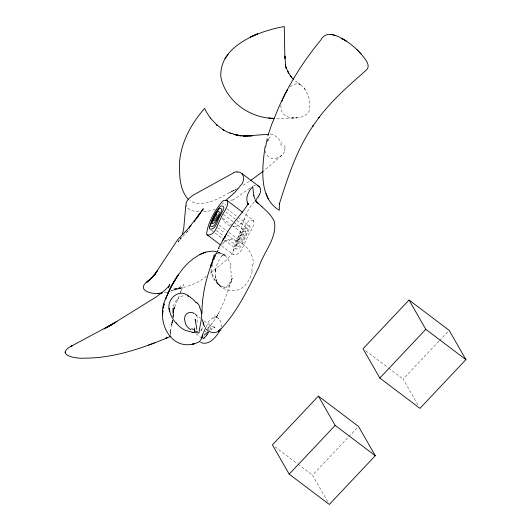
<?xml version="1.0" encoding="UTF-8"?>
<svg xmlns="http://www.w3.org/2000/svg" width="531" height="531" viewBox="0 0 531 531"><rect width="100%" height="100%" fill="white"/><g stroke="black" fill="none" stroke-linecap="round" stroke-linejoin="round"><path stroke-width="0.4" stroke-dasharray="2.65 1.99" d="M170.159 333.541L170.265 332.114L170.312 334.795L170.159 333.627M172.588 310.9L172.748 314.193L173.743 318.062M197.021 322.722L197.18 318.733A6.571 6.106 10.3 0 0 196.589 315.533M221.361 327.096C222.204 323.001 219.715 319.018 216.482 316.695L218.646 318.66M281.032 105.131C278.841 119.409 299.212 121.294 307.409 113.607A8.177 7.414 -26.2 0 0 309.055 111.244C311.83 101.341 307.449 88.723 298.614 83.44L299.829 84.217L293.922 79.776M172.429 320.299L171.978 323.319M172.389 320.578L172.243 321.68L172.429 320.505M172.867 317.432L174.122 307.23L173.285 312.042L174.201 307.688L173.119 311.292L179.949 294.041M172.097 322.576L172.316 321.089L170.205 332.977M172.363 320.717L172.064 322.795L172.316 321.089M171.686 325.237L172.243 321.6M171.759 324.786L172.17 322.098L171.898 323.83M212.413 264.597C209.579 276.545 218.566 289.926 231.124 290.503C242.627 292.043 249.789 281.198 252.311 271.421M170.298 332.439L170.809 330.05L170.524 331.371M220.272 285.831C217.378 283.667 215.878 280.116 215.407 276.618C215.473 283.687 224.241 291.678 229.379 283.786L229.073 284.178L232.286 278.423C226.71 293.417 222.31 309.686 212.612 322.662M216.356 317.545L216.575 317.007A20.676 2.429 -32.5 0 0 216.548 316.894M231.689 280.255C227.66 297.811 211.179 280.554 211.092 270.631M173.849 309.215L173.677 309.739L174.36 307.688M180.401 292.767L181.509 289.66L180.454 292.608M284.643 151.727L282.465 154.86L263.827 170.77M181.429 289.886L183.859 284.536L180.633 286.866L175.588 288.665L177.095 288.214M254.289 201.926L249.338 208.086L246.968 212.592L243.563 221.195L236.414 244.028L234.091 249.397L230.846 255.072L226.664 259.818L209.48 273.797M206.114 326.771L209.061 321.122L213.057 317.405M209.858 329.97L210.674 327.514L210.588 325.875M216.535 317.153L217.425 315.188M217.312 315.48L218.865 312.155M244.472 218.838L241.479 223.352L237.589 225.483M180.195 238.957L180.918 237.596M207.488 328.563L208.305 327.136M206.333 330.581L205.836 331.424M180.52 238.452L181.177 237.45L178.084 241.95L190.052 228.224M178.084 241.95L179.02 240.616L178.058 241.877M221.905 204.521L224.832 201.236M210.78 325.145L211.829 323.718M188.326 230.441L186.441 232.591L187.556 231.317M177.155 299.75L178.389 298.462A12.538 10.786 -51.1 0 1 179.392 297.572L183.235 295.634A7.633 6.697 -53.1 0 1 184.476 295.448L185.299 295.442M327.667 501.596L312.533 475.165L348.29 437.252M348.86 436.655L357.37 427.628M417.897 404.788L403.168 379.074L438.931 341.161M439.495 340.557L448.011 331.536M290.165 86.845C292.813 84.27 296.982 82.796 300.446 84.595L298.614 83.44M211.57 328.961L211.059 329.353L212.42 328.397M282.021 155.238L279.1 157.063A17.941 16.182 -81.4 0 1 277.574 157.667M206.486 276.093C198.216 283.269 187.682 286.84 177.122 288.944L181.721 287.835L171.141 290.464L181.343 287.902L169.548 291.459M225.044 241.114C238.452 234.45 253.752 250.897 253.499 264.192M232.578 200.439L250.081 187.981M249.298 181.396L241.784 186.115M224.805 205.112L225.874 204.515M237.689 188.472C223.378 194.611 206.028 209.639 189.832 200.771M234.171 190.304L229.677 192.66L236.215 189.242M180.633 286.866L179.179 287.49M213.754 327.587L215.035 327.016L213.907 327.448L215.015 327.202L212.088 326.698L203.765 320.631M223.81 254.834L221.706 256.055L222.861 255.059C218.161 259.407 216.057 265.958 215.327 272.177L215.832 268.58L215.314 272.642L215.46 276.91M277.58 157.707C271.66 160.86 264.71 156.054 265.566 149.39M215.201 209.42L208.988 211.066L203.174 211.796M216.323 253.546L218.666 252.869L217.949 253.002A17.483 10.328 66 0 0 217.61 253.081M176.086 288.512L172.23 289.236M214.902 316.695L215.301 316.615M167.013 292.116L162.108 293.039M254.614 185.877L255.584 185.704M224.898 254.668L223.113 254.614L225.595 255.524L216.927 251.648L219.993 252.683M217.949 253.002L220.916 253.241M234.523 226.179L232.757 226.272M270.498 134.038C275.742 134.396 279.14 139.494 282.127 143.277M293.072 117.942L292.302 117.942L297.021 117.763L285.14 118.612L275.549 118.532M198.913 211.803C194.492 211.424 189.222 210.681 186.52 206.732M219.502 252.504L216.641 251.568M253.685 220.604L250.579 220.086A5.044 2.555 -52.9 0 0 248.422 221.241C241.081 230.554 234.032 242.036 232.797 253.937A5.191 2.628 -52.9 0 0 233.932 254.86C242.096 254.993 243.357 244.094 246.782 238.731C248.475 232.744 255.199 226.923 253.685 220.604L243.862 213.183M249.776 226.106L247.692 225.755A3.378 1.712 -52.9 0 0 246.251 226.531C241.333 232.77 236.607 240.457 235.777 248.428A3.478 1.759 -52.9 0 0 236.541 249.052L239.302 248.435L241.479 245.873L250.167 227.288L249.776 226.106L238.638 217.697M247.791 228.536L246.172 228.264A2.635 1.334 -52.9 0 0 245.043 228.868C241.207 233.733 237.523 239.733 236.879 245.953A2.708 1.374 -52.9 0 0 237.47 246.437L239.627 245.953L241.326 243.955L247.645 230.998L247.99 228.775L225.522 211.716M245.68 231.237L244.579 231.051A1.792 0.909 -52.9 0 0 243.809 231.463C241.2 234.768 238.698 238.85 238.26 243.079A1.845 0.936 -52.9 0 0 238.665 243.41C242.886 241.877 244.612 235.114 245.68 231.237L233.892 222.336M243.523 234.058L242.926 233.959A0.969 0.491 -52.9 0 0 242.514 234.178L240.404 237.603L239.514 240.45A0.996 0.504 -52.9 0 0 239.733 240.629L241.154 239.72L243.596 234.144L233.043 226.14M223.319 254.409L224.912 255.61M226.85 208.789L237.981 217.199M223.412 214.418L233.235 221.839M222.562 218.228L232.392 225.648M219.263 225.204L228.43 232.127M229.087 232.624L239.567 240.536M217.524 227.52L224.732 232.963M227.354 234.941L238.485 243.351M216.25 230.52L223.458 235.963M224.115 236.454L237.211 246.351M211.318 230.142L214.59 232.618M215.247 233.109L223.763 239.541M224.421 240.039L236.209 248.939M365.686 350.765L388.048 367.651M388.705 368.142L403.168 379.074M221.646 245.787L233.434 254.694M195.381 314.299L200.539 318.195M196.105 333.807L201.939 338.22M275.045 446.856L297.406 463.742M298.064 464.233L312.533 475.165M218.792 284.503L217.524 282.817L215.812 278.788M227.852 258.856L229.624 261.823A17.49 10.985 61.9 0 1 231.264 266.097M304.031 87.754L305.929 90.774M223.451 220.392L222.449 218.493M170.371 334.882L170.517 335.333L170.265 334.45M284.563 148.189L284.835 149.443A7.461 6.319 -1.3 0 1 284.603 151.713M221.42 244.187A29.982 20.782 -84.6 0 1 221.646 243.902M222.509 244.028A22.455 15.724 -85.6 0 1 224.155 242.255M224.022 241.97A18.034 13.255 89.4 0 1 225.058 241.147M252.65 264.086A26.112 21.798 79.3 0 1 251.548 271.062M232.034 277.919A27.951 15.764 67.5 0 1 231.596 280.162M230.029 266.031A24.884 14.337 66.3 0 1 231.012 277.182M224.932 255.544A12.983 7.6 61.8 0 1 227.899 258.803M220.923 253.267A12.996 7.467 61.5 0 1 223.312 254.442M172.482 310.907A16.687 14.41 -51.2 0 1 177.029 299.637M195.123 313.947A6.199 6.014 -18.6 0 1 196.503 315.56M214.624 315.348A24.486 5.768 -53.2 0 1 215.115 316.443M212.871 318.301A25.481 2.728 -30.9 0 1 215.805 317.379M211.743 323.883A12.538 0.332 -53.9 0 1 212.46 322.914M207.747 329.884A16.687 0.345 -53.8 0 1 210.727 325.795M209.48 326.08A6.199 1.839 -61.2 0 1 210.674 325.715M208.398 327.826A6.571 2.011 -73.2 0 1 209.592 326.1M205.358 331.324A54.036 21.632 -82.2 0 1 205.192 331.596M202.789 327.003A41.624 18.884 -86.5 0 1 202.669 327.275M230.135 225.801A14.291 11.038 82.7 0 1 223.564 220.279M237.629 225.841A23.311 18.154 -78.6 0 1 234.516 226.412M253.619 185.896A19.766 10.142 -61.4 0 1 254.688 185.624M232.386 199.616A157.747 108.848 -73.4 0 1 230.885 200.592M270.213 133.998A16.946 6.279 61.2 0 1 270.438 133.918M280.388 143.768A17.178 8.589 46.7 0 1 281.662 145.68M284.291 145.394A14.855 11.861 26.4 0 1 285.273 148.182M173.551 311.544L173.245 314.737L173.551 311.544M173.305 314.133L172.987 316.735L173.305 314.133"/><path stroke-width="0.8" d="M202.849 335.692L202.57 337.842M201.979 313.549C201.813 293.65 207.143 274.056 214.896 255.862M210.853 264.511L210.787 267.498M185.784 205.762L183.68 229.093L182.233 234.662M265.613 147.021L267.173 138.644M168.413 287.729L169.827 284.543L168.513 286.574L168.758 286.249L164.265 290.789L156.167 296.942L108.663 326.452M265.062 146.901C262.148 166.907 258.458 198.302 279.346 210.249L279.366 203.572L279.279 204.163C287.868 176.936 296.862 149.311 313.257 125.595L312.786 126.265L319.085 117.364L318.792 117.776C332.2 99.934 349.159 85.245 365.819 70.557C371.839 65.957 364.737 58.642 361.657 54.58C355.923 48.188 349.325 42.407 341.685 38.398L346.172 41.02C338.864 36.327 326.452 29.358 320.857 39.958C304.336 60.076 290.072 82.099 279.399 105.875L271.759 124.241L267.863 135.863M170.955 336.276C143.489 347.785 114.829 358.133 84.655 358.159C74.844 358.943 54.268 354.715 72.561 345.429L70.65 346.59M281.961 101.242L282.187 100.578M199.517 341.712L201.256 339.037M213.714 259.765L214.278 258.212M282.313 100.24L282.704 99.211M205.836 327.468L202.291 335.453L201.455 338.672M166.203 297.466C154.382 320.107 171.088 354.92 199.118 341.924M168.168 292.614L165.599 298.973L170.458 287.848L178.15 275.045L172.29 284.417L167.53 294.001L172.96 283.275M282.85 98.859L284.304 95.666M220.816 328.808C217.192 335.758 209.606 346.219 200.632 342.462M214.882 256.699L215.533 255.212M259.5 194.572C261.033 191.844 261.577 186.952 257.781 185.85M216.203 253.765L216.894 252.351M217.245 251.654L217.962 250.274M218.493 248.189L226.697 233.554C232.644 222.642 241.93 213.947 248.389 203.479L248.316 204.243L248.229 203.599M209.387 330.939L206.977 334.795M285.452 93.423L286.992 90.761M285.705 67.53L284.941 56.054L284.895 58.41L284.271 26.55C259.32 30.891 218.566 45.785 220.883 77.247C225.974 101.295 249.889 118.187 273.956 118.44M218.719 248.913L219.104 248.242M222.602 240.53L226.697 233.554M172.29 284.417L177.48 275.941L182.684 268.892L188.007 263.104L193.589 258.424L199.543 254.694L206.167 251.993L212.818 251.103L216.389 251.515M258.577 196.284L255.126 200.95M194.412 221.779L195.216 220.538M196.019 219.303L203.333 208.756L189.169 227.487L191.06 225.25M287.185 90.469L287.563 89.905M197.22 217.279L200.008 213.316M228.157 54.441L224.952 58.682M206.327 335.658L204.163 338.001M189.361 227.268L177.653 239.78L155.278 273.551L157.422 270.697L151.574 278.304L155.789 273.219L149.271 280.381L155.072 274.261L148.58 280.945L154.78 274.706L146.821 282.326L149.808 279.605C133.467 290.145 152.058 295.183 162.108 293.039L157.82 293.411M318.394 396.126L272.416 444.865L289.189 474.156L329.306 504.45L375.278 455.711L358.505 426.42L318.394 396.126L335.167 425.411L375.278 455.711M409.029 300.035L363.058 348.774L379.831 378.065L419.941 408.359L465.919 359.62L449.146 330.328L409.029 300.035L425.802 329.32L465.919 359.62M289.189 474.156L335.167 425.411M379.831 378.065L425.802 329.32M225.861 200.333L234.908 192.388L242.043 183.792A8.602 5.151 -54 0 0 242.833 182.014C245.11 177.805 242.488 171.035 237.005 172.11M204.256 334.981L207.906 331.975M263.223 171.234L250.605 180.513M71.313 346.185L112.798 323.903L104.149 328.881L114.922 322.636L106.678 327.534L117.019 321.368M203.028 253.075L199.543 254.694L199.968 254.502M233.328 172.993L192.886 195.328L189.467 198.063L186.905 201.163L185.989 203.486L186.202 206.061M166.84 337.829L165.413 338.393L167.637 337.524M148.58 345.143L154.415 342.913M205.869 252.099L202.669 253.221M194.459 343.769L192.089 344.307L193.271 344.042M268.6 134.263L243.025 136.175L252.052 135.883L239.289 135.651L241.359 135.85L234.098 134.502L239.136 135.571L229.784 132.996M268.533 117.962L273.91 118.433M192.992 332.28L199.012 332.977C199.663 324.441 204.01 315.474 199.57 307.217M192.169 332.18L185.963 330.541A28.621 24.831 -46.8 0 1 176.325 322.881M197.413 331.59L194.08 330.879M237.005 135.12L239.136 135.571M330.986 34.309L335.141 35.497M187.29 295.767L189.892 296.856A20.676 17.994 82.2 0 1 190.602 297.247M231.974 133.746L227.241 131.98L222.323 129.345L223.883 130.281L216.329 124.519L217.212 125.349L210.382 118.061L210.754 118.566L206.546 112.227L204.621 108.37C191.425 123.431 181.124 142.016 179.551 162.28C179.339 174.785 179.339 189.401 188.193 199.264M209.924 331.729C213.356 333.541 217.657 332.559 220.252 329.731C237.377 311.704 248.11 288.831 258.989 266.768C263.708 252.079 277.308 237.875 274.414 221.712C271.673 215.387 266.363 210.628 261.265 206.194L261.982 206.818L255.969 201.156L258.478 203.917M188.485 295.886C178.33 287.556 165.44 300.38 169.708 311.478L169.216 308.272C169.628 314.193 172.754 319.576 176.704 323.857M193.974 313.323C190.244 310.96 184.874 313.277 184.635 317.916A10.839 10.189 -31 0 0 184.503 319.171L185.545 323.937A17.092 15.95 -40.5 0 0 186.321 325.37A13.434 12.472 -46.9 0 0 191.014 329.738M227.487 200.818L224.374 200.293A5.044 2.555 -52.9 0 0 222.224 201.448C214.882 210.767 207.833 222.243 206.592 234.144A5.191 2.628 -52.9 0 0 207.734 235.074C215.891 235.206 217.159 224.308 220.577 218.945C222.27 212.958 229 207.136 227.487 200.818L242.554 212.194M208.305 330.879L206.519 329.379M241.791 173.451L259.46 186.799M207.236 234.908L220.338 244.798M361.657 54.58L357.091 49.781M293.331 79.238L290.198 75.701L291.26 77.048L287.835 71.572L288.705 73.165L285.585 66.621L286.202 68.326L285.326 64.782L285.698 67.53M196.244 302.219L197.047 303.208M203.745 324.932L203.127 322.841L204.667 326.811M247.459 202.497L248.342 204.389C244.506 198.402 248.561 191.14 252.736 186.554L253.818 195.899L253.685 195.448L254.94 199.105M266.117 193.423L268.301 198.899M203.539 324.235L202.417 319.642M196.848 329.525L195.196 319.33L195.368 320.525M65.101 352.557L65.081 352.146M216.336 253.599A17.483 10.328 66 0 0 215.473 254.163L215.201 254.376A22.395 13.202 66.7 0 0 213.469 256.227M211.73 265.069A25.873 15.193 67.5 0 1 213.907 256.792M197.326 302.969A24.486 23.596 -51.8 0 1 200.028 306.951M190.49 297.486A25.481 21.851 80.6 0 1 195.959 302.524M192.959 332.366A29.391 22.986 -22.6 0 1 192.142 332.253M194.538 331.45A41.624 36.194 41.2 0 1 194.386 327.972M194.585 329.585A16.209 12.85 -8.2 0 1 191.684 328.735M194.027 313.237A6.199 6.014 -18.6 0 1 194.22 313.336M201.647 337.981A29.391 2.642 -71.4 0 1 201.441 338.373M202.052 328.609A41.624 18.884 -86.5 0 1 200.997 330.68M203.473 338.645A13.434 1.719 -55.2 0 1 203.054 338.844M204.296 337.756A17.092 2.509 -57.4 0 1 203.718 338.234M206.99 334.729A10.839 1.958 -60.4 0 1 206.353 335.585M259.453 194.585A8.562 3.339 -54.4 0 1 258.537 196.278M233.461 172.575A19.62 9.936 -47.2 0 1 237.171 171.798M267.743 141.273A9.292 1.162 -78 0 1 268.361 139.009M269.668 137.814A15.85 4.872 86.3 0 1 269.761 137.489M284.251 95.633A8.124 0.996 -64.1 0 1 285.472 93.257M162.871 310.522L162.559 314.71L162.871 310.522M209.486 227.202L209.579 228.642A3.478 1.759 -52.9 0 0 210.342 229.266C216.754 228.861 217.159 220.046 220.232 215.805C220.79 213.469 227.255 206.015 221.493 205.968A3.378 1.712 -52.9 0 0 220.046 206.738C215.055 212.553 211.597 219.867 209.486 227.202M210.601 225.038L210.674 226.166A2.708 1.374 -52.9 0 0 211.272 226.644L212.938 226.445L214.723 224.786L221.148 211.862L221.792 208.988L219.967 208.477A2.635 1.334 -52.9 0 0 218.838 209.081C214.949 213.615 212.247 219.316 210.601 225.038M212.008 222.529L212.055 223.292A1.845 0.936 -52.9 0 0 212.46 223.617C214.969 223.929 221.719 211.331 218.374 211.265A1.792 0.909 -52.9 0 0 217.61 211.677L214.703 216.024L212.008 222.529M213.289 220.252L213.316 220.664A0.996 0.504 -52.9 0 0 213.535 220.843C215.354 220.192 218.188 215.247 216.728 214.172A0.969 0.491 -52.9 0 0 216.316 214.391L213.289 220.252M164.119 303.938L163.216 308.08L164.119 303.938M220.252 329.731L218.48 331.158L220.252 329.731M256.307 34.389L250.539 36.971L257.515 33.858L256.307 34.389M256.732 201.999L255.464 200.194L257.349 202.875L256.732 201.999"/></g></svg>
